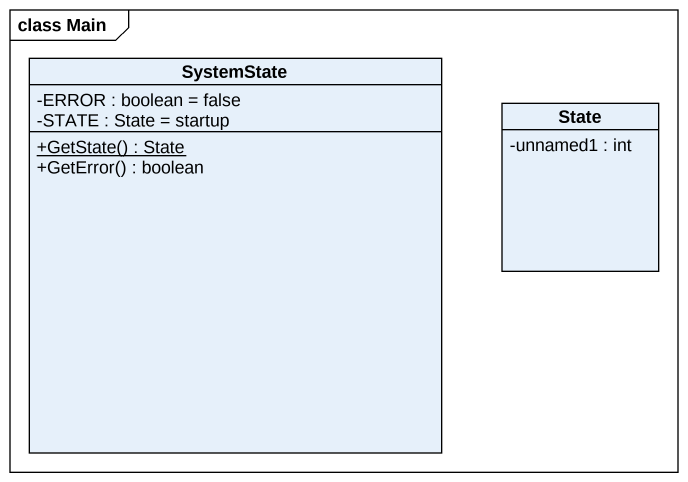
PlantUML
@startuml
mainframe class Main
hide circle
hide empty members
skinparam classAttributeIconSize 0
class SystemState {
  -ERROR : boolean = false
  -STATE : State = startup
  {static} +GetState() : State
  +GetError() : boolean
}
class "State" as State_ {
  -unnamed1 : int
}
@enduml
